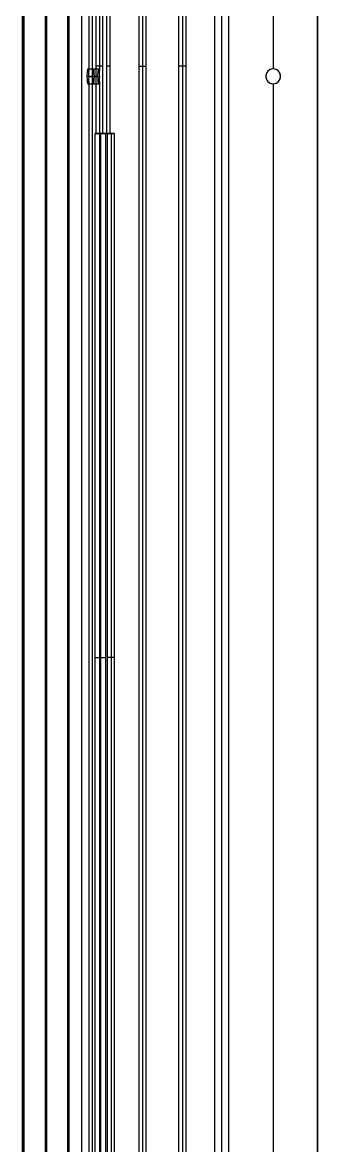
# Model space of a CAD drawing. Header units: millimetres. Extents: x -1488 to 3198, y -4194 to 3775.
# Drawn here: x -1417.2 to -1307.7, y -3241.8 to -2825.1 of the extents above; entities that cross this region are included whole.
import ezdxf

# ---------------------------------------------------------------- set-up
doc = ezdxf.new("R2010")
doc.units = ezdxf.units.MM
doc.header["$MEASUREMENT"] = 0
doc.layers.add('Domyślny', color=7, linetype='Continuous', true_color=0x000000)

# ---------------------------------------------------------------- blocks, each defined once
blk = doc.blocks.new('blacha nona tylna awki Soft 02.412 SC')
at = {"layer": 'Domyślny'}
for p, q in [((-902.5, 99.20182152653011, -96.47193674196554), (902.5, 99.20182152653011, -96.47193674196554)), ((902.5, 96.52360050404292, -63.58066103907539), (-902.5, 96.52360050404292, -63.58066103907539)), ((-875.1756992695163, 98.85266147610582, -79.88488430455543), (-437.75, 98.85266147610582, -79.88488430455543)), ((-437.75, 94.89285963282872, -80.45054264841573), (-437.75, 98.85266147610591, -79.8848843045557)), ((-435.0000000068297, 99.24155158750978, -82.60724807180858), (-435, 95.28174974423258, -83.17290641566873)), ((-435, 94.50396952142478, -77.72817888116268), (-435, 98.46377136470196, -77.1625205373025)), ((-435, 94.50396952142476, -77.72817888116268), (-435.0000000000002, 98.46377136470196, -77.16252053730254)), ((-432.2499999999999, 98.85266147610582, -79.88488430455543), (432.25, 98.85266147610582, -79.88488430455543)), ((-432.25, 94.8928596328287, -80.45054264841576), (-432.25, 98.8526614761059, -79.88488430455573)), ((902.5, 92.56379866076577, -64.1463193829357), (-902.5, 92.56379866076577, -64.1463193829357)), ((-875.1756992695161, 94.89285963282866, -80.45054264841569), (-437.7499999999999, 94.89285963282866, -80.45054264841569)), ((-432.2499999999999, 94.89285963282866, -80.45054264841569), (432.25, 94.89285963282866, -80.45054264841569)), ((-438.7499999999999, 77.64647455919298, -50.29589568391411), (-438.7499999999999, 80.21762499793913, -47.2317179114382)), ((-852.4999999999999, 78.93204977856605, -48.76380679767616), (-25.00000000000008, 78.93204977856605, -48.76380679767616)), ((-852.4999999999999, 63.58063590074197, -35.88244107474425), (-25.00000000000008, 63.58063590074197, -35.88244107474425)), ((-438.7499999999999, 64.86621112011507, -34.35035218850629), (-438.7499999999999, 62.29506068136891, -37.41452996098221)), ((-413.7499999999999, 52.20280417380108, -25.11804929229101), (-413.7499999999999, 49.3014624700224, -25.11804929229101)), ((-413.7499999999999, 51.60342192276891, -25.83236524329578), (-25, 51.60342192276891, -25.83236524329578)), ((-413.7499999999999, 50.75213332191171, -23.3892070928801), (-413.7499999999999, 50.75213332191171, -26.84689149170188)), ((-413.7499999999999, 50.68609280701735, -23.46791111376222), (-413.7499999999999, 46.0441190629355, -23.46791111376222)), ((-219.375, 50.31784670339583, -27.36445412953372), (-219.375, 52.888997142142, -24.30027635705783)), ((-413.7499999999999, 48.6152695016815, -25.93582222752422), (-413.7499999999999, 48.6152695016815, -21.42443523420928)), ((-413.7499999999999, 43.82156237316622, -21.675630040112), (-413.7499999999999, 46.04411906293551, -24.32436995988885)), ((-413.7499999999999, 46.04411906293551, -22.06752675067241), (-413.7499999999999, 43.82156237316621, -23.93247324932843)), ((-413.7499999999999, 43.82156237316621, -23.00000000000042), (-24.99999999999997, 43.82156237316621, -23.00000000000042)), ((-219.375, 43.82156237316622, -21.00000000000042), (-219.375, 43.82156237316621, -25.00000000000042)), ((-868.1361933439329, 27.02205953146771, -25.00000000000036), (-436.863806656067, 27.02205953146771, -25.00000000000036)), ((-868.1361933439327, 27.02205953146771, -21.00000000000036), (-436.863806656067, 27.02205953146771, -21.00000000000036)), ((-435, 27.74999999999989, -21.00000000000036), (-435, 27.74999999999988, -25.00000000000036)), ((-433.1361933439328, 27.02205953146771, -25.00000000000036), (-1.86380665606714, 27.02205953146771, -25.00000000000036)), ((-433.1361933439327, 27.02205953146771, -21.00000000000036), (-1.863806656067084, 27.02205953146771, -21.00000000000036)), ((-437.7500000000001, 24.99999999999989, -21.00000000000035), (-437.7500000000001, 24.99999999999994, -25.00000000000035)), ((-435, 22.24999999999989, -25.00000000000035), (-435, 22.2499999999999, -21.00000000000035)), ((-432.2499999999999, 24.99999999999989, -21.00000000000035), (-432.2499999999999, 24.99999999999994, -25.00000000000035)), ((902.5, 4.000000000000013, -17.00000000000029), (-902.5, 4.000000000000006, -17.00000000000029)), ((-902.5, 4.000000000000028, -8.500000000000256), (902.5, 4.000000000000028, -8.500000000000256)), ((902.5, 2.000000000000029), (-902.5, 2.000000000000029)), ((902.5, 2.532374392288476e-14, -17.00000000000025), (-902.5, 1.847737249987803e-14, -17.00000000000025)), ((-902.5, 2.51534904016637e-14, -8.500000000000227), (902.5, 2.515349040166371e-14, -8.500000000000227))]:
    blk.add_line(p, q, dxfattribs=at)
at = {"layer": 'Domyślny', "extrusion": (0, 0.9899504608192959, 0.1414145859650388)}
blk.add_arc((435, -93.06128622397662, 84.56234994269111), 2.75, 269.9999999999976, 89.9999999999988, dxfattribs=at)
at = {"layer": 'Domyślny', "extrusion": (1.242411825543293e-14, 0.9899504608192929, 0.1414145859650607)}
blk.add_arc((435.0000000000013, -93.06128622397769, 86.56234994268365), 2.75, 270.0000001422952, 90, dxfattribs=at)
at = {"layer": 'Domyślny', "extrusion": (-4.997826761059395e-19, 0.9899504608192936, 0.1414145859650567)}
blk.add_arc((434.9999999999999, -93.0612862239781, 86.56234994268942), 2.749999999999986, 89.9999999999988, 270.0000001422964, dxfattribs=at)
at = {"layer": 'Domyślny', "extrusion": (0, 0.9899504608192964, 0.1414145859650368)}
blk.add_arc((435, -93.06128622397647, 84.56234994269131), 2.75, 90.00000000000357, 270.0000000000023, dxfattribs=at)
at = {"layer": 'Domyślny', "extrusion": (2.923336642425726e-15, 0.9899504608192938, 0.1414145859650549)}
blk.add_arc((435.0000000000005, -93.06128622397772, 82.56234994268833), 2.749999999999956, 269.9999999999964, 90.00000000000357, dxfattribs=at)
at = {"layer": 'Domyślny', "extrusion": (2.192315057192369e-15, 0.9899504608192936, 0.1414145859650571)}
blk.add_arc((435.0000000000002, -93.06128622397793, 82.56234994268843), 2.749999999999971, 90, 270, dxfattribs=at)
at = {"layer": 'Domyślny', "extrusion": (1, 0, 0)}
for radius, start in [(8, 49.9999999999993), (4, 49.9999999999981)]:
    blk.add_arc((46.04411906293518, -29.00000000000013, -438.75), radius, start, 90, dxfattribs=at)
at = {"layer": 'Domyślny', "extrusion": (1, -2.86039960083429e-14, -1.089596755859595e-13)}
blk.add_arc((46.04411906292386, -29.00000000004455, -413.7499999999989), 7.999999999999157, 49.99999999999989, 90.00000000000199, dxfattribs=at)
at = {"layer": 'Domyślny', "extrusion": (1, -9.72216507478513e-14, -2.671142901118047e-13)}
blk.add_arc((46.04411906289514, -29.00000000011042, -413.7499999999977), 3.999999999999698, 49.9999999999982, 89.99999999999919, dxfattribs=at)
at = {"layer": 'Domyślny'}
for centre, radius, start, end in [((-435.0000000000002, 24.99999999999989, -21.00000000000035), 2.749999999999993, 89.99999999999646, 270.0000000000036), ((-435.0000000000002, 24.99999999999989, -25.00000000000036), 2.749999999999993, 89.99999999999646, 270.0000000000036), ((-435.0000000000001, 24.99999999999989, -23.00000000000035), 2.75, 89.9999999999988, 269.9999999999988), ((-435, 24.99999999999989, -21.00000000000035), 2.749999999999993, 270, 90), ((-435, 24.99999999999989, -25.00000000000036), 2.749999999999993, 270, 90), ((-434.9999999999999, 24.99999999999989, -23.00000000000035), 2.75, 270.0000000000012, 90.00000000000118)]:
    blk.add_arc(centre, radius, start, end, dxfattribs=at)
for points in [[(-902.5, 101.1817224481687, -96.18910757003542), (0, 101.1817224481687, -96.18910757003542), (902.5, 101.1817224481687, -96.18910757003542)], [(902.5, 97.22192060489152, -96.75476591389568), (0, 97.22192060489152, -96.75476591389568), (-902.5, 97.22192060489152, -96.75476591389568)], [(-902.5, 93.74629769498088, -58.58362218184404), (0, 93.74629769498088, -58.58362218184404), (902.5, 93.74629769498088, -58.58362218184404)], [(-902.5, 91.17514725623474, -61.64779995431994), (0, 91.17514725623474, -61.64779995431994), (902.5, 91.17514725623474, -61.64779995431994)], [(-25, 80.21762499793911, -47.2317179114382), (-438.7499999999999, 80.21762499793911, -47.2317179114382), (-852.4999999999998, 80.21762499793911, -47.2317179114382)], [(-25, 77.64647455919297, -50.2958956839141), (-438.7499999999999, 77.64647455919297, -50.29589568391411), (-852.4999999999998, 77.64647455919297, -50.29589568391413)], [(-852.4999999999998, 64.86621112011504, -34.35035218850628), (-438.7499999999999, 64.86621112011504, -34.35035218850628), (-25, 64.86621112011504, -34.35035218850628)], [(-852.4999999999998, 62.29506068136889, -37.41452996098221), (-438.7499999999999, 62.29506068136889, -37.41452996098221), (-25, 62.29506068136889, -37.41452996098221)], [(-413.7499999999999, 51.18641994042748, -22.8716444550483), (-438.7499999999999, 51.18641994042757, -22.87164445504838), (-463.75, 51.18641994042765, -22.87164445504844)], [(-413.7499999999999, 52.888997142142, -24.30027635705781), (-413.7499999999999, 52.03770854128474, -23.58596040605306), (-413.7499999999999, 51.18641994042748, -22.8716444550483)], [(-24.99999999999999, 52.888997142142, -24.30027635705783), (-219.3749999999999, 52.888997142142, -24.30027635705782), (-413.7499999999999, 52.888997142142, -24.30027635705781)], [(-413.7499999999999, 52.888997142142, -24.30027635705781), (-413.7499999999999, 51.60342192276893, -25.83236524329577), (-413.7499999999999, 50.31784670339585, -27.36445412953372)], [(-413.7499999999999, 48.61526950168142, -25.93582222752431), (-413.7499999999999, 49.90084472105445, -24.4037333412863), (-413.7499999999999, 51.18641994042748, -22.8716444550483)], [(-24.99999999999999, 50.31784670339582, -27.36445412953373), (-219.3749999999999, 50.31784670339584, -27.36445412953372), (-413.7499999999999, 50.31784670339585, -27.36445412953372)], [(-413.7499999999999, 50.31784670339585, -27.36445412953372), (-413.7499999999999, 49.46655810253864, -26.65013817852901), (-413.7499999999999, 48.61526950168142, -25.93582222752431)], [(-413.7499999999999, 48.61526950168142, -25.93582222752431), (-438.7499999999999, 48.61526950168143, -25.93582222752431), (-463.75, 48.61526950168144, -25.93582222752432)], [(-413.7499999999999, 46.04411906293542, -25.0000000000002), (-438.7499999999999, 46.04411906293534, -25.0000000000002), (-463.75, 46.04411906293525, -25.0000000000002)], [(-413.7499999999999, 46.04411906293542, -21.00000000000031), (-438.7499999999999, 46.04411906293537, -21.00000000000026), (-463.75, 46.04411906293532, -21.0000000000002)], [(-413.7499999999999, 43.82156237316619, -25.00000000000042), (-413.7499999999999, 44.93284071805081, -25.00000000000031), (-413.7499999999999, 46.04411906293542, -25.0000000000002)], [(-413.7499999999999, 43.82156237316622, -21.00000000000042), (-413.7499999999999, 44.93284071805082, -21.00000000000036), (-413.7499999999999, 46.04411906293542, -21.00000000000031)], [(-413.7499999999999, 46.04411906293542, -21.00000000000031), (-413.7499999999999, 46.04411906293542, -23.00000000000026), (-413.7499999999999, 46.04411906293542, -25.0000000000002)], [(-24.99999999999996, 43.82156237316619, -25.00000000000042), (-219.3749999999999, 43.82156237316619, -25.00000000000042), (-413.7499999999999, 43.82156237316619, -25.00000000000042)], [(-24.99999999999996, 43.82156237316622, -21.00000000000042), (-219.3749999999999, 43.82156237316622, -21.00000000000042), (-413.7499999999999, 43.82156237316622, -21.00000000000042)], [(-413.7499999999999, 43.82156237316619, -25.00000000000042), (-413.7499999999999, 43.8215623731662, -23.00000000000042), (-413.7499999999999, 43.82156237316622, -21.00000000000042)], [(-902.5, 7.999999999999948, -25.00000000000029), (0, 7.999999999999948, -25.00000000000029), (902.5, 7.999999999999948, -25.00000000000028)], [(-902.5000000000001, 7.999999999999947, -21.00000000000029), (-5.684341886080801e-14, 7.999999999999947, -21.00000000000028), (902.5, 7.999999999999947, -21.00000000000028)], [(-902.5, 4.000000000000028), (0, 4.000000000000028), (902.5, 4.000000000000028)], [(902.5, 2.688821387764051e-14), (0, 2.68882138776405e-14), (-902.5, 2.68882138776405e-14)]]:
    blk.add_open_spline(points, degree=2, dxfattribs=at)

msp = doc.modelspace()

# ---------------------------------------------------------------- block references
at = {"layer": 'Domyślny', "extrusion": (-0.9899504608192918, -8.332093695551104e-17, 0.1414145859650693), "rotation": 360}
msp.add_blockref('blacha nona tylna awki Soft 02.412 SC', (3280.100949033018, -54.3240793877801, 1423.844106173269), dxfattribs=at)

doc.saveas('drawing.dxf')
